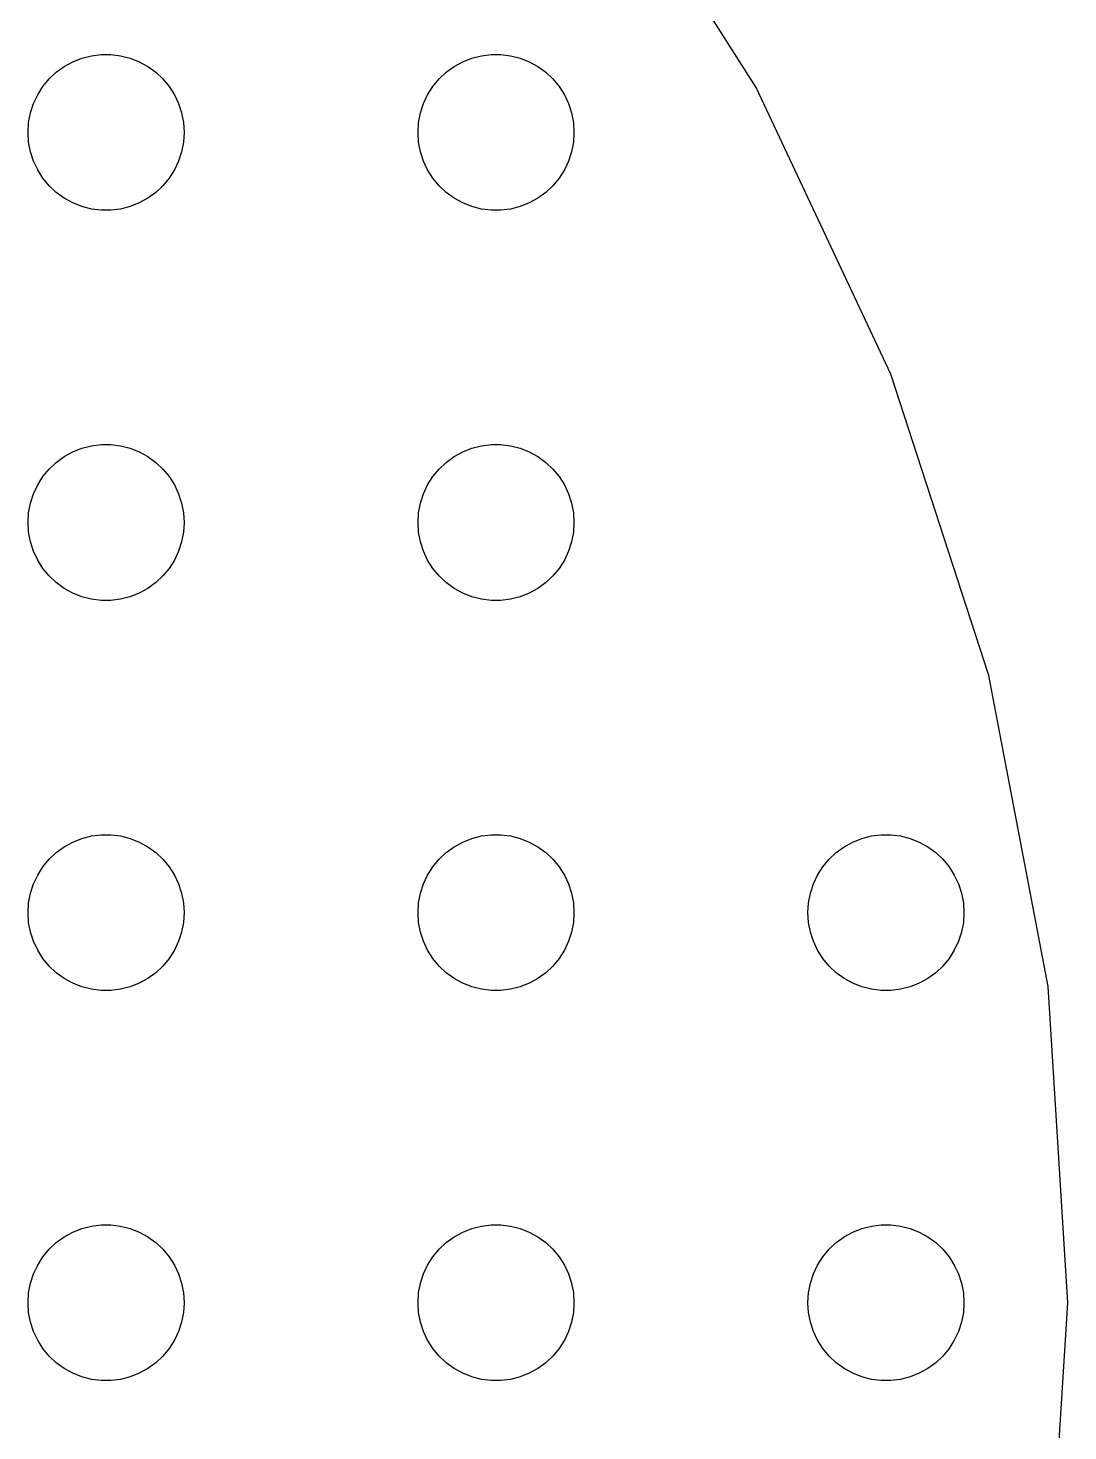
# Model space of a CAD drawing. Header units: metres. Extents: x -97 to 97, y -97 to 97.
# Drawn here: x 57 to 97, y -4.9 to 49 of the extents above; entities that cross this region are included whole.
import ezdxf

# ---------------------------------------------------------------- set-up
doc = ezdxf.new("R2010")
doc.units = ezdxf.units.M

msp = doc.modelspace()

# ---------------------------------------------------------------- linework, layer by layer
for p, q in [((85.0017, 46.7301), (78.4746, 57.0152)), ((58.0877, 47.3115), (58.3925, 47.533)), ((58.3925, 47.533), (58.7227, 47.7145)), ((58.7227, 47.7145), (59.0729, 47.8532)), ((59.0729, 47.8532), (59.4379, 47.9469)), ((59.4379, 47.9469), (59.8116, 47.9941)), ((59.8116, 47.9941), (60.1884, 47.9941)), ((60.1884, 47.9941), (60.5621, 47.9469)), ((60.5621, 47.9469), (60.927, 47.8532)), ((60.927, 47.8532), (61.2773, 47.7145)), ((61.2773, 47.7145), (61.6075, 47.533)), ((61.6075, 47.533), (61.9123, 47.3115)), ((73.0877, 47.3115), (73.3925, 47.533)), ((73.3925, 47.533), (73.7227, 47.7145)), ((73.7227, 47.7145), (74.073, 47.8532)), ((74.073, 47.8532), (74.4379, 47.9469)), ((74.4379, 47.9469), (74.8116, 47.9941)), ((74.8116, 47.9941), (75.1884, 47.9941)), ((75.1884, 47.9941), (75.5621, 47.9469)), ((75.5621, 47.9469), (75.927, 47.8532)), ((75.927, 47.8532), (76.2773, 47.7145)), ((76.2773, 47.7145), (76.6075, 47.533)), ((76.6075, 47.533), (76.9123, 47.3115)), ((57.5729, 46.7634), (57.8131, 47.0536)), ((57.8131, 47.0536), (58.0877, 47.3115)), ((61.9123, 47.3115), (62.1869, 47.0536)), ((62.1869, 47.0536), (62.427, 46.7634)), ((72.573, 46.7634), (72.8131, 47.0536)), ((72.8131, 47.0536), (73.0877, 47.3115)), ((76.9123, 47.3115), (77.1869, 47.0536)), ((77.1869, 47.0536), (77.427, 46.7634)), ((57.2107, 46.1044), (57.3711, 46.4453)), ((57.3711, 46.4453), (57.5729, 46.7634)), ((62.427, 46.7634), (62.6289, 46.4453)), ((62.6289, 46.4453), (62.7893, 46.1044)), ((72.2107, 46.1044), (72.3711, 46.4453)), ((72.3711, 46.4453), (72.573, 46.7634)), ((77.427, 46.7634), (77.6289, 46.4453)), ((77.6289, 46.4453), (77.7893, 46.1044)), ((90.1883, 35.7081), (85.0017, 46.7301)), ((57.0942, 45.7461), (57.2107, 46.1044)), ((62.7893, 46.1044), (62.9057, 45.7461)), ((72.0943, 45.7461), (72.2107, 46.1044)), ((77.7893, 46.1044), (77.9057, 45.7461)), ((57, 45), (57.0237, 45.376)), ((57.0237, 45.376), (57.0942, 45.7461)), ((62.9057, 45.7461), (62.9763, 45.376)), ((62.9763, 45.376), (63, 45)), ((72, 45), (72.0237, 45.376)), ((72.0237, 45.376), (72.0943, 45.7461)), ((77.9057, 45.7461), (77.9763, 45.376)), ((77.9763, 45.376), (78, 45)), ((57.0237, 44.624), (57, 45)), ((63, 45), (62.9763, 44.624)), ((72.0237, 44.624), (72, 45)), ((78, 45), (77.9763, 44.624)), ((57.0942, 44.2539), (57.0237, 44.624)), ((57.2107, 43.8956), (57.0942, 44.2539)), ((62.9057, 44.2539), (62.7893, 43.8956)), ((62.9763, 44.624), (62.9057, 44.2539)), ((72.0943, 44.2539), (72.0237, 44.624)), ((72.2107, 43.8956), (72.0943, 44.2539)), ((77.9057, 44.2539), (77.7893, 43.8956)), ((77.9763, 44.624), (77.9057, 44.2539)), ((57.3711, 43.5547), (57.2107, 43.8956)), ((62.7893, 43.8956), (62.6289, 43.5547)), ((72.3711, 43.5547), (72.2107, 43.8956)), ((77.7893, 43.8956), (77.6289, 43.5547)), ((57.5729, 43.2366), (57.3711, 43.5547)), ((57.8131, 42.9464), (57.5729, 43.2366)), ((62.427, 43.2366), (62.1869, 42.9464)), ((62.6289, 43.5547), (62.427, 43.2366)), ((72.573, 43.2366), (72.3711, 43.5547)), ((72.8131, 42.9464), (72.573, 43.2366)), ((77.427, 43.2366), (77.1869, 42.9464)), ((77.6289, 43.5547), (77.427, 43.2366)), ((58.0877, 42.6885), (57.8131, 42.9464)), ((58.3925, 42.467), (58.0877, 42.6885)), ((61.9123, 42.6885), (61.6075, 42.467)), ((62.1869, 42.9464), (61.9123, 42.6885)), ((73.0877, 42.6885), (72.8131, 42.9464)), ((73.3925, 42.467), (73.0877, 42.6885)), ((76.9123, 42.6885), (76.6075, 42.467)), ((77.1869, 42.9464), (76.9123, 42.6885)), ((58.7227, 42.2855), (58.3925, 42.467)), ((59.0729, 42.1468), (58.7227, 42.2855)), ((59.4379, 42.0531), (59.0729, 42.1468)), ((60.927, 42.1468), (60.5621, 42.0531)), ((61.2773, 42.2855), (60.927, 42.1468)), ((61.6075, 42.467), (61.2773, 42.2855)), ((73.7227, 42.2855), (73.3925, 42.467)), ((74.073, 42.1468), (73.7227, 42.2855)), ((74.4379, 42.0531), (74.073, 42.1468)), ((75.927, 42.1468), (75.5621, 42.0531)), ((76.2773, 42.2855), (75.927, 42.1468)), ((76.6075, 42.467), (76.2773, 42.2855)), ((59.8116, 42.0059), (59.4379, 42.0531)), ((60.1884, 42.0059), (59.8116, 42.0059)), ((60.5621, 42.0531), (60.1884, 42.0059)), ((74.8116, 42.0059), (74.4379, 42.0531)), ((75.1884, 42.0059), (74.8116, 42.0059)), ((75.5621, 42.0531), (75.1884, 42.0059)), ((93.9526, 24.1229), (90.1883, 35.7081)), ((59.0729, 32.8532), (59.4379, 32.9469)), ((59.4379, 32.9469), (59.8116, 32.9941)), ((59.8116, 32.9941), (60.1884, 32.9941)), ((60.1884, 32.9941), (60.5621, 32.9469)), ((60.5621, 32.9469), (60.927, 32.8532)), ((74.073, 32.8532), (74.4379, 32.9469)), ((74.4379, 32.9469), (74.8116, 32.9941)), ((74.8116, 32.9941), (75.1884, 32.9941)), ((75.1884, 32.9941), (75.5621, 32.9469)), ((75.5621, 32.9469), (75.927, 32.8532)), ((58.0877, 32.3115), (58.3925, 32.533)), ((58.3925, 32.533), (58.7227, 32.7145)), ((58.7227, 32.7145), (59.0729, 32.8532)), ((60.927, 32.8532), (61.2773, 32.7145)), ((61.2773, 32.7145), (61.6075, 32.533)), ((61.6075, 32.533), (61.9123, 32.3115)), ((73.0877, 32.3115), (73.3925, 32.533)), ((73.3925, 32.533), (73.7227, 32.7145)), ((73.7227, 32.7145), (74.073, 32.8532)), ((75.927, 32.8532), (76.2773, 32.7145)), ((76.2773, 32.7145), (76.6075, 32.533)), ((76.6075, 32.533), (76.9123, 32.3115)), ((57.5729, 31.7634), (57.8131, 32.0536)), ((57.8131, 32.0536), (58.0877, 32.3115)), ((61.9123, 32.3115), (62.1869, 32.0536)), ((62.1869, 32.0536), (62.427, 31.7634)), ((72.573, 31.7634), (72.8131, 32.0536)), ((72.8131, 32.0536), (73.0877, 32.3115)), ((76.9123, 32.3115), (77.1869, 32.0536)), ((77.1869, 32.0536), (77.427, 31.7634)), ((57.2107, 31.1044), (57.3711, 31.4453)), ((57.3711, 31.4453), (57.5729, 31.7634)), ((62.427, 31.7634), (62.6289, 31.4453)), ((62.6289, 31.4453), (62.7893, 31.1044)), ((72.2107, 31.1044), (72.3711, 31.4453)), ((72.3711, 31.4453), (72.573, 31.7634)), ((77.427, 31.7634), (77.6289, 31.4453)), ((77.6289, 31.4453), (77.7893, 31.1044)), ((57.0942, 30.7461), (57.2107, 31.1044)), ((62.7893, 31.1044), (62.9057, 30.7461)), ((72.0943, 30.7461), (72.2107, 31.1044)), ((77.7893, 31.1044), (77.9057, 30.7461)), ((57, 30), (57.0237, 30.376)), ((57.0237, 30.376), (57.0942, 30.7461)), ((62.9057, 30.7461), (62.9763, 30.376)), ((62.9763, 30.376), (63, 30)), ((72, 30), (72.0237, 30.376)), ((72.0237, 30.376), (72.0943, 30.7461)), ((77.9057, 30.7461), (77.9763, 30.376)), ((77.9763, 30.376), (78, 30)), ((57.0237, 29.624), (57, 30)), ((63, 30), (62.9763, 29.624)), ((72.0237, 29.624), (72, 30)), ((78, 30), (77.9763, 29.624)), ((57.0942, 29.2539), (57.0237, 29.624)), ((57.2107, 28.8956), (57.0942, 29.2539)), ((62.9057, 29.2539), (62.7893, 28.8956)), ((62.9763, 29.624), (62.9057, 29.2539)), ((72.0943, 29.2539), (72.0237, 29.624)), ((72.2107, 28.8956), (72.0943, 29.2539)), ((77.9057, 29.2539), (77.7893, 28.8956)), ((77.9763, 29.624), (77.9057, 29.2539)), ((57.3711, 28.5547), (57.2107, 28.8956)), ((62.7893, 28.8956), (62.6289, 28.5547)), ((72.3711, 28.5547), (72.2107, 28.8956)), ((77.7893, 28.8956), (77.6289, 28.5547)), ((57.5729, 28.2366), (57.3711, 28.5547)), ((57.8131, 27.9464), (57.5729, 28.2366)), ((62.427, 28.2366), (62.1869, 27.9464)), ((62.6289, 28.5547), (62.427, 28.2366)), ((72.573, 28.2366), (72.3711, 28.5547)), ((72.8131, 27.9464), (72.573, 28.2366)), ((77.427, 28.2366), (77.1869, 27.9464)), ((77.6289, 28.5547), (77.427, 28.2366)), ((58.0877, 27.6884), (57.8131, 27.9464)), ((58.3925, 27.467), (58.0877, 27.6884)), ((61.9123, 27.6884), (61.6075, 27.467)), ((62.1869, 27.9464), (61.9123, 27.6884)), ((73.0877, 27.6884), (72.8131, 27.9464)), ((73.3925, 27.467), (73.0877, 27.6884)), ((76.9123, 27.6884), (76.6075, 27.467)), ((77.1869, 27.9464), (76.9123, 27.6884)), ((58.7227, 27.2855), (58.3925, 27.467)), ((59.0729, 27.1468), (58.7227, 27.2855)), ((59.4379, 27.0531), (59.0729, 27.1468)), ((59.8116, 27.0059), (59.4379, 27.0531)), ((60.1884, 27.0059), (59.8116, 27.0059)), ((60.5621, 27.0531), (60.1884, 27.0059)), ((60.927, 27.1468), (60.5621, 27.0531)), ((61.2773, 27.2855), (60.927, 27.1468)), ((61.6075, 27.467), (61.2773, 27.2855)), ((73.7227, 27.2855), (73.3925, 27.467)), ((74.073, 27.1468), (73.7227, 27.2855)), ((74.4379, 27.0531), (74.073, 27.1468)), ((74.8116, 27.0059), (74.4379, 27.0531)), ((75.1884, 27.0059), (74.8116, 27.0059)), ((75.5621, 27.0531), (75.1884, 27.0059)), ((75.927, 27.1468), (75.5621, 27.0531)), ((76.2773, 27.2855), (75.927, 27.1468)), ((76.6075, 27.467), (76.2773, 27.2855)), ((96.2351, 12.1573), (93.9526, 24.1229)), ((58.7227, 17.7145), (59.0729, 17.8532)), ((59.0729, 17.8532), (59.4379, 17.9469)), ((59.4379, 17.9469), (59.8116, 17.9941)), ((59.8116, 17.9941), (60.1884, 17.9941)), ((60.1884, 17.9941), (60.5621, 17.9469)), ((60.5621, 17.9469), (60.927, 17.8532)), ((60.927, 17.8532), (61.2773, 17.7145)), ((73.7227, 17.7145), (74.073, 17.8532)), ((74.073, 17.8532), (74.4379, 17.9469)), ((74.4379, 17.9469), (74.8116, 17.9941)), ((74.8116, 17.9941), (75.1884, 17.9941)), ((75.1884, 17.9941), (75.5621, 17.9469)), ((75.5621, 17.9469), (75.927, 17.8532)), ((75.927, 17.8532), (76.2773, 17.7145)), ((88.7227, 17.7145), (89.073, 17.8532)), ((89.073, 17.8532), (89.4379, 17.9469)), ((89.4379, 17.9469), (89.8116, 17.9941)), ((89.8116, 17.9941), (90.1884, 17.9941)), ((90.1884, 17.9941), (90.5621, 17.9469)), ((90.5621, 17.9469), (90.927, 17.8532)), ((90.927, 17.8532), (91.2773, 17.7145)), ((57.8131, 17.0536), (58.0877, 17.3115)), ((58.0877, 17.3115), (58.3925, 17.533)), ((58.3925, 17.533), (58.7227, 17.7145)), ((61.2773, 17.7145), (61.6075, 17.533)), ((61.6075, 17.533), (61.9123, 17.3115)), ((61.9123, 17.3115), (62.1869, 17.0536)), ((72.8131, 17.0536), (73.0877, 17.3115)), ((73.0877, 17.3115), (73.3925, 17.533)), ((73.3925, 17.533), (73.7227, 17.7145)), ((76.2773, 17.7145), (76.6075, 17.533)), ((76.6075, 17.533), (76.9123, 17.3115)), ((76.9123, 17.3115), (77.1869, 17.0536)), ((87.8131, 17.0536), (88.0877, 17.3115)), ((88.0877, 17.3115), (88.3925, 17.533)), ((88.3925, 17.533), (88.7227, 17.7145)), ((91.2773, 17.7145), (91.6075, 17.533)), ((91.6075, 17.533), (91.9123, 17.3115)), ((91.9123, 17.3115), (92.1869, 17.0536)), ((57.3711, 16.4453), (57.5729, 16.7634)), ((57.5729, 16.7634), (57.8131, 17.0536)), ((62.1869, 17.0536), (62.427, 16.7634)), ((62.427, 16.7634), (62.6289, 16.4453)), ((72.3711, 16.4453), (72.573, 16.7634)), ((72.573, 16.7634), (72.8131, 17.0536)), ((77.1869, 17.0536), (77.427, 16.7634)), ((77.427, 16.7634), (77.6289, 16.4453)), ((87.3711, 16.4453), (87.573, 16.7634)), ((87.573, 16.7634), (87.8131, 17.0536)), ((92.1869, 17.0536), (92.427, 16.7634)), ((92.427, 16.7634), (92.6289, 16.4453)), ((57.2107, 16.1044), (57.3711, 16.4453)), ((62.6289, 16.4453), (62.7893, 16.1044)), ((72.2107, 16.1044), (72.3711, 16.4453)), ((77.6289, 16.4453), (77.7893, 16.1044)), ((87.2107, 16.1044), (87.3711, 16.4453)), ((92.6289, 16.4453), (92.7893, 16.1044)), ((57.0237, 15.376), (57.0942, 15.7461)), ((57.0942, 15.7461), (57.2107, 16.1044)), ((62.7893, 16.1044), (62.9057, 15.7461)), ((62.9057, 15.7461), (62.9763, 15.376)), ((72.0237, 15.376), (72.0943, 15.7461)), ((72.0943, 15.7461), (72.2107, 16.1044)), ((77.7893, 16.1044), (77.9057, 15.7461)), ((77.9057, 15.7461), (77.9763, 15.376)), ((87.0237, 15.376), (87.0943, 15.7461)), ((87.0943, 15.7461), (87.2107, 16.1044)), ((92.7893, 16.1044), (92.9057, 15.7461)), ((92.9057, 15.7461), (92.9763, 15.376)), ((57, 15), (57.0237, 15.376)), ((62.9763, 15.376), (63, 15)), ((72, 15), (72.0237, 15.376)), ((77.9763, 15.376), (78, 15)), ((87, 15), (87.0237, 15.376)), ((92.9763, 15.376), (93, 15)), ((57.0237, 14.624), (57, 15)), ((57.0942, 14.2539), (57.0237, 14.624)), ((62.9763, 14.624), (62.9057, 14.2539)), ((63, 15), (62.9763, 14.624)), ((72.0237, 14.624), (72, 15)), ((72.0943, 14.2539), (72.0237, 14.624)), ((77.9763, 14.624), (77.9057, 14.2539)), ((78, 15), (77.9763, 14.624)), ((87.0237, 14.624), (87, 15)), ((87.0943, 14.2539), (87.0237, 14.624)), ((92.9763, 14.624), (92.9057, 14.2539)), ((93, 15), (92.9763, 14.624)), ((57.2107, 13.8956), (57.0942, 14.2539)), ((62.9057, 14.2539), (62.7893, 13.8956)), ((72.2107, 13.8956), (72.0943, 14.2539)), ((77.9057, 14.2539), (77.7893, 13.8956)), ((87.2107, 13.8956), (87.0943, 14.2539)), ((92.9057, 14.2539), (92.7893, 13.8956)), ((57.3711, 13.5547), (57.2107, 13.8956)), ((57.5729, 13.2366), (57.3711, 13.5547)), ((62.6289, 13.5547), (62.427, 13.2366)), ((62.7893, 13.8956), (62.6289, 13.5547)), ((72.3711, 13.5547), (72.2107, 13.8956)), ((72.573, 13.2366), (72.3711, 13.5547)), ((77.6289, 13.5547), (77.427, 13.2366)), ((77.7893, 13.8956), (77.6289, 13.5547)), ((87.3711, 13.5547), (87.2107, 13.8956)), ((87.573, 13.2366), (87.3711, 13.5547)), ((92.6289, 13.5547), (92.427, 13.2366)), ((92.7893, 13.8956), (92.6289, 13.5547)), ((57.8131, 12.9464), (57.5729, 13.2366)), ((58.0877, 12.6884), (57.8131, 12.9464)), ((62.1869, 12.9464), (61.9123, 12.6884)), ((62.427, 13.2366), (62.1869, 12.9464)), ((72.8131, 12.9464), (72.573, 13.2366)), ((73.0877, 12.6884), (72.8131, 12.9464)), ((77.1869, 12.9464), (76.9123, 12.6884)), ((77.427, 13.2366), (77.1869, 12.9464)), ((87.8131, 12.9464), (87.573, 13.2366)), ((88.0877, 12.6884), (87.8131, 12.9464)), ((92.1869, 12.9464), (91.9123, 12.6884)), ((92.427, 13.2366), (92.1869, 12.9464)), ((58.3925, 12.467), (58.0877, 12.6884)), ((58.7227, 12.2855), (58.3925, 12.467)), ((61.6075, 12.467), (61.2773, 12.2855)), ((61.9123, 12.6884), (61.6075, 12.467)), ((73.3925, 12.467), (73.0877, 12.6884)), ((73.7227, 12.2855), (73.3925, 12.467)), ((76.6075, 12.467), (76.2773, 12.2855)), ((76.9123, 12.6884), (76.6075, 12.467)), ((88.3925, 12.467), (88.0877, 12.6884)), ((88.7227, 12.2855), (88.3925, 12.467)), ((91.6075, 12.467), (91.2773, 12.2855)), ((91.9123, 12.6884), (91.6075, 12.467)), ((59.0729, 12.1468), (58.7227, 12.2855)), ((59.4379, 12.0531), (59.0729, 12.1468)), ((59.8116, 12.0059), (59.4379, 12.0531)), ((60.1884, 12.0059), (59.8116, 12.0059)), ((60.5621, 12.0531), (60.1884, 12.0059)), ((60.927, 12.1468), (60.5621, 12.0531)), ((61.2773, 12.2855), (60.927, 12.1468)), ((74.073, 12.1468), (73.7227, 12.2855)), ((74.4379, 12.0531), (74.073, 12.1468)), ((74.8116, 12.0059), (74.4379, 12.0531)), ((75.1884, 12.0059), (74.8116, 12.0059)), ((75.5621, 12.0531), (75.1884, 12.0059)), ((75.927, 12.1468), (75.5621, 12.0531)), ((76.2773, 12.2855), (75.927, 12.1468)), ((89.073, 12.1468), (88.7227, 12.2855)), ((89.4379, 12.0531), (89.073, 12.1468)), ((89.8116, 12.0059), (89.4379, 12.0531)), ((90.1884, 12.0059), (89.8116, 12.0059)), ((90.5621, 12.0531), (90.1884, 12.0059)), ((90.927, 12.1468), (90.5621, 12.0531)), ((91.2773, 12.2855), (90.927, 12.1468)), ((97, 0), (96.2351, 12.1573)), ((58.3925, 2.53297), (58.7227, 2.71448)), ((58.7227, 2.71448), (59.0729, 2.85316)), ((59.0729, 2.85316), (59.4379, 2.94685)), ((59.4379, 2.94685), (59.8116, 2.99408)), ((59.8116, 2.99408), (60.1884, 2.99408)), ((60.1884, 2.99408), (60.5621, 2.94685)), ((60.5621, 2.94685), (60.927, 2.85316)), ((60.927, 2.85316), (61.2773, 2.71448)), ((61.2773, 2.71448), (61.6075, 2.53297)), ((73.3925, 2.53297), (73.7227, 2.71448)), ((73.7227, 2.71448), (74.073, 2.85316)), ((74.073, 2.85316), (74.4379, 2.94685)), ((74.4379, 2.94685), (74.8116, 2.99408)), ((74.8116, 2.99408), (75.1884, 2.99408)), ((75.1884, 2.99408), (75.5621, 2.94685)), ((75.5621, 2.94685), (75.927, 2.85316)), ((75.927, 2.85316), (76.2773, 2.71448)), ((76.2773, 2.71448), (76.6075, 2.53297)), ((88.3925, 2.53297), (88.7227, 2.71448)), ((88.7227, 2.71448), (89.073, 2.85316)), ((89.073, 2.85316), (89.4379, 2.94685)), ((89.4379, 2.94685), (89.8116, 2.99408)), ((89.8116, 2.99408), (90.1884, 2.99408)), ((90.1884, 2.99408), (90.5621, 2.94685)), ((90.5621, 2.94685), (90.927, 2.85316)), ((90.927, 2.85316), (91.2773, 2.71448)), ((91.2773, 2.71448), (91.6075, 2.53297)), ((57.8131, 2.05363), (58.0877, 2.31154)), ((58.0877, 2.31154), (58.3925, 2.53297)), ((61.6075, 2.53297), (61.9123, 2.31154)), ((61.9123, 2.31154), (62.1869, 2.05363)), ((72.8131, 2.05363), (73.0877, 2.31154)), ((73.0877, 2.31154), (73.3925, 2.53297)), ((76.6075, 2.53297), (76.9123, 2.31154)), ((76.9123, 2.31154), (77.1869, 2.05363)), ((87.8131, 2.05363), (88.0877, 2.31154)), ((88.0877, 2.31154), (88.3925, 2.53297)), ((91.6075, 2.53297), (91.9123, 2.31154)), ((91.9123, 2.31154), (92.1869, 2.05363)), ((57.3711, 1.44525), (57.5729, 1.76335)), ((57.5729, 1.76335), (57.8131, 2.05363)), ((62.1869, 2.05363), (62.427, 1.76335)), ((62.427, 1.76335), (62.6289, 1.44525)), ((72.3711, 1.44525), (72.573, 1.76335)), ((72.573, 1.76335), (72.8131, 2.05363)), ((77.1869, 2.05363), (77.427, 1.76335)), ((77.427, 1.76335), (77.6289, 1.44525)), ((87.3711, 1.44525), (87.573, 1.76335)), ((87.573, 1.76335), (87.8131, 2.05363)), ((92.1869, 2.05363), (92.427, 1.76335)), ((92.427, 1.76335), (92.6289, 1.44525)), ((57.0942, 0.74606), (57.2107, 1.10437)), ((57.2107, 1.10437), (57.3711, 1.44525)), ((62.6289, 1.44525), (62.7893, 1.10437)), ((62.7893, 1.10437), (62.9057, 0.74606)), ((72.0943, 0.74606), (72.2107, 1.10437)), ((72.2107, 1.10437), (72.3711, 1.44525)), ((77.6289, 1.44525), (77.7893, 1.10437)), ((77.7893, 1.10437), (77.9057, 0.74606)), ((87.0943, 0.74606), (87.2107, 1.10437)), ((87.2107, 1.10437), (87.3711, 1.44525)), ((92.6289, 1.44525), (92.7893, 1.10437)), ((92.7893, 1.10437), (92.9057, 0.74606)), ((57.0237, 0.37599), (57.0942, 0.74606)), ((62.9057, 0.74606), (62.9763, 0.37599)), ((72.0237, 0.37599), (72.0943, 0.74606)), ((77.9057, 0.74606), (77.9763, 0.37599)), ((87.0237, 0.37599), (87.0943, 0.74606)), ((92.9057, 0.74606), (92.9763, 0.37599)), ((57, 0), (57.0237, 0.37599)), ((57.0237, -0.37599), (57, 0)), ((62.9763, 0.37599), (63, 0)), ((63, 0), (62.9763, -0.37599)), ((72, 0), (72.0237, 0.37599)), ((72.0237, -0.37599), (72, 0)), ((77.9763, 0.37599), (78, 0)), ((78, 0), (77.9763, -0.37599)), ((87, 0), (87.0237, 0.37599)), ((87.0237, -0.37599), (87, 0)), ((92.9763, 0.37599), (93, 0)), ((93, 0), (92.9763, -0.37599)), ((96.2351, -12.1573), (97, 0)), ((57.0942, -0.74606), (57.0237, -0.37599)), ((62.9763, -0.37599), (62.9057, -0.74606)), ((72.0943, -0.74606), (72.0237, -0.37599)), ((77.9763, -0.37599), (77.9057, -0.74606)), ((87.0943, -0.74606), (87.0237, -0.37599)), ((92.9763, -0.37599), (92.9057, -0.74606)), ((57.2107, -1.10437), (57.0942, -0.74606)), ((62.9057, -0.74606), (62.7893, -1.10437)), ((72.2107, -1.10437), (72.0943, -0.74606)), ((77.9057, -0.74606), (77.7893, -1.10437)), ((87.2107, -1.10437), (87.0943, -0.74606)), ((92.9057, -0.74606), (92.7893, -1.10437)), ((57.3711, -1.44525), (57.2107, -1.10437)), ((57.5729, -1.76335), (57.3711, -1.44525)), ((62.6289, -1.44525), (62.427, -1.76335)), ((62.7893, -1.10437), (62.6289, -1.44525)), ((72.3711, -1.44525), (72.2107, -1.10437)), ((72.573, -1.76335), (72.3711, -1.44525)), ((77.6289, -1.44525), (77.427, -1.76335)), ((77.7893, -1.10437), (77.6289, -1.44525)), ((87.3711, -1.44525), (87.2107, -1.10437)), ((87.573, -1.76335), (87.3711, -1.44525)), ((92.6289, -1.44525), (92.427, -1.76335)), ((92.7893, -1.10437), (92.6289, -1.44525)), ((57.8131, -2.05363), (57.5729, -1.76335)), ((58.0877, -2.31154), (57.8131, -2.05363)), ((62.1869, -2.05363), (61.9123, -2.31154)), ((62.427, -1.76335), (62.1869, -2.05363)), ((72.8131, -2.05363), (72.573, -1.76335)), ((73.0877, -2.31154), (72.8131, -2.05363)), ((77.1869, -2.05363), (76.9123, -2.31154)), ((77.427, -1.76335), (77.1869, -2.05363)), ((87.8131, -2.05363), (87.573, -1.76335)), ((88.0877, -2.31154), (87.8131, -2.05363)), ((92.1869, -2.05363), (91.9123, -2.31154)), ((92.427, -1.76335), (92.1869, -2.05363)), ((58.3925, -2.53297), (58.0877, -2.31154)), ((58.7227, -2.71448), (58.3925, -2.53297)), ((61.6075, -2.53297), (61.2773, -2.71448)), ((61.9123, -2.31154), (61.6075, -2.53297)), ((73.3925, -2.53297), (73.0877, -2.31154)), ((73.7227, -2.71448), (73.3925, -2.53297)), ((76.6075, -2.53297), (76.2773, -2.71448)), ((76.9123, -2.31154), (76.6075, -2.53297)), ((88.3925, -2.53297), (88.0877, -2.31154)), ((88.7227, -2.71448), (88.3925, -2.53297)), ((91.6075, -2.53297), (91.2773, -2.71448)), ((91.9123, -2.31154), (91.6075, -2.53297)), ((59.0729, -2.85316), (58.7227, -2.71448)), ((59.4379, -2.94685), (59.0729, -2.85316)), ((59.8116, -2.99408), (59.4379, -2.94685)), ((60.1884, -2.99408), (59.8116, -2.99408)), ((60.5621, -2.94685), (60.1884, -2.99408)), ((60.927, -2.85316), (60.5621, -2.94685)), ((61.2773, -2.71448), (60.927, -2.85316)), ((74.073, -2.85316), (73.7227, -2.71448)), ((74.4379, -2.94685), (74.073, -2.85316)), ((74.8116, -2.99408), (74.4379, -2.94685)), ((75.1884, -2.99408), (74.8116, -2.99408)), ((75.5621, -2.94685), (75.1884, -2.99408)), ((75.927, -2.85316), (75.5621, -2.94685)), ((76.2773, -2.71448), (75.927, -2.85316)), ((89.073, -2.85316), (88.7227, -2.71448)), ((89.4379, -2.94685), (89.073, -2.85316)), ((89.8116, -2.99408), (89.4379, -2.94685)), ((90.1884, -2.99408), (89.8116, -2.99408)), ((90.5621, -2.94685), (90.1884, -2.99408)), ((90.927, -2.85316), (90.5621, -2.94685)), ((91.2773, -2.71448), (90.927, -2.85316))]:
    msp.add_line(p, q)

doc.saveas('drawing.dxf')
